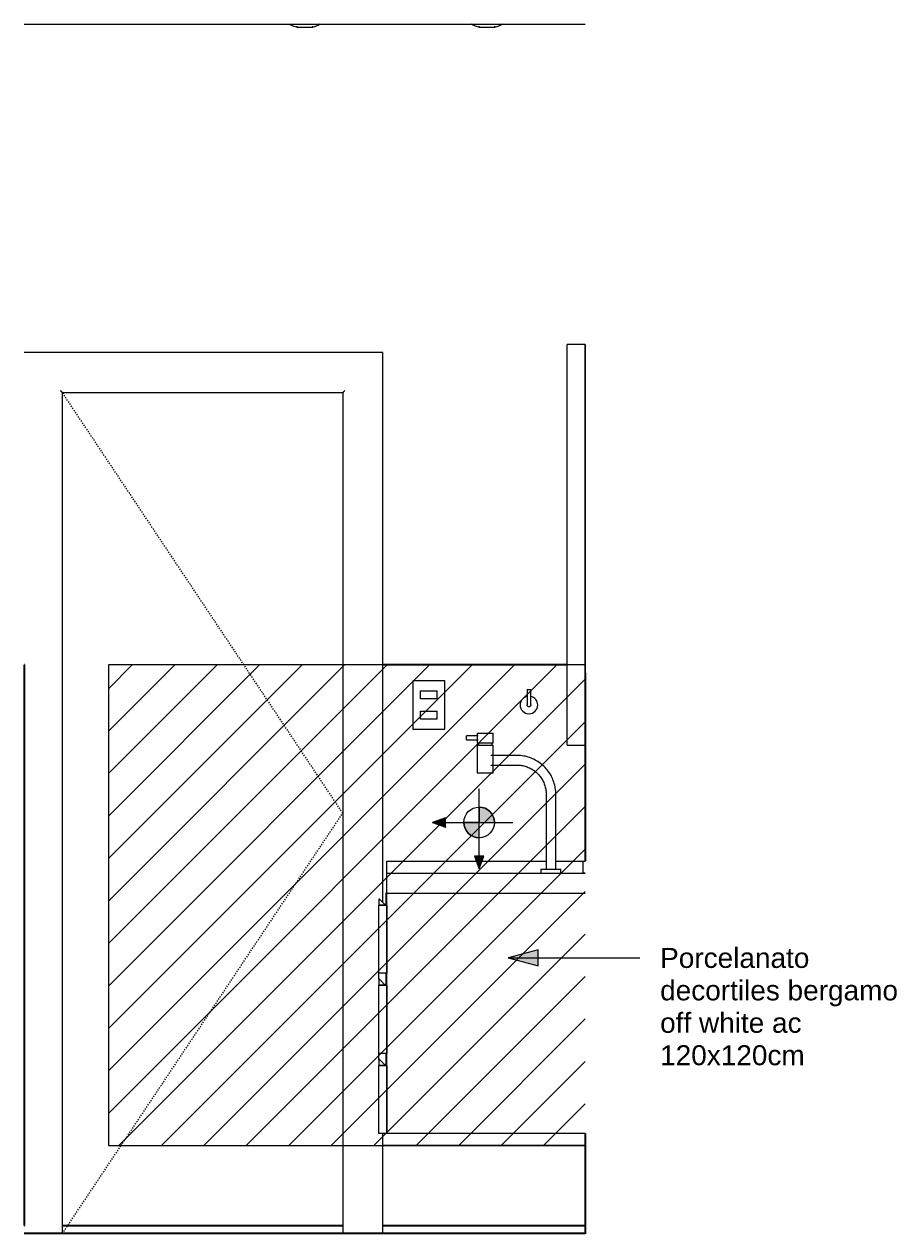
# Model space of a CAD drawing. Header units: millimetres. Extents: x 12743 to 28099, y -16955 to 3225.
# Drawn here: x 20022 to 22201, y 179 to 3200 of the extents above; entities that cross this region are included whole.
import ezdxf

# ---------------------------------------------------------------- set-up
doc = ezdxf.new("R2010")
doc.units = ezdxf.units.MM
doc.linetypes.add('Dash', pattern=[6.349999999999998, 3.174999999999999, -3.174999999999999])
for name, color, linetype, lineweight in [('A-ANNO-NOTE', 131, 'Continuous', 9), ('A-CLNG', 13, 'Continuous', 9), ('A-DETL-GENF', 92, 'Continuous', 9), ('A-DETL-THIN', 151, 'Continuous', 9), ('A-DOOR', 31, 'Continuous', 9), ('A-DOOR-HDLN', 31, 'Dash', 9), ('A-FLOR', 192, 'Continuous', 25), ('A-WALL', 113, 'Continuous', 25), ('A-WALL-PATT', 111, 'Continuous', 25), ('E-ELEC-FIXT', 91, 'Continuous', 9), ('E-LITE-EQPM', 33, 'Continuous', 9), ('G-ANNO-TEXT', 231, 'Continuous', 9), ('I-FURN', 30, 'Continuous', 9)]:
    doc.layers.add(name, color=color, linetype=linetype, lineweight=lineweight)
doc.styles.add('Arial', font='arial.ttf', dxfattribs={"height": 50})

# ---------------------------------------------------------------- blocks, each defined once
blk = doc.blocks.new('CRT_POR_Abrir_1 Folha_Madeira - 70 x 210 cm-3907158-ELEVAÇÃO 4 BANHEIRO')
at = {"layer": 'A-DOOR'}
for p, q in [((1695.379936705979, 2380), (799.950678491274, 2380)), ((1695.379936705979, 1600), (1695.379936705979, 2380)), ((895.3799367059685, 180), (895.3799367059685, 2280.000000000014)), ((895.3799367059685, 2280.000000000014), (1595.379936705992, 2280.000000000014)), ((1595.379936705992, 2280.000000000014), (1595.379936705992, 1600.000000000001)), ((1595.379936705992, 1600.000000000001), (1595.379936705992, 399.9999999999998)), ((1695.379936705979, 1006.999999999996), (1695.379936705979, 1600)), ((1695.379936705979, 399.9999999999999), (1695.379936705979, 430.0000000000001)), ((1595.379936705992, 399.9999999999998), (1595.379936705992, 180)), ((1695.379936705979, 180), (1695.379936705979, 399.9999999999999))]:
    blk.add_line(p, q, dxfattribs=at)
for points, knots in [([(895.3799367059677, 2280.000000000012), (895.3799367059677, 2280.001935082202), (895.2937103625724, 2280.085287927817), (895.0125346726292, 2280.368321031937), (894.7224510805408, 2280.657317875709), (894.4187779755447, 2280.960924105756), (894.1418196501827, 2281.239875685988), (893.8433900702585, 2281.535505546348), (893.4324502952652, 2281.948063064111), (892.9779782990028, 2282.402935602331), (892.5929591206451, 2282.785103303017), (892.1953082336275, 2283.185884805508), (891.4707103419827, 2283.910412807712), (890.8162690189661, 2284.553936516336), (890.3799367059675, 2285.000000000012)], [0, 0, 0, 0, 0.1666666666666667, 0.25, 0.3333333333333333, 0.4166666666666666, 0.4583333333333333, 0.5, 0.5833333333333333, 0.6666666666666666, 0.7083333333333333, 0.75, 0.8333333333333334, 1, 1, 1, 1]), ([(1600.379936705991, 2285.000000000012), (1599.933873222316, 2284.563667687014), (1599.290907921298, 2283.909228209729), (1598.461386831834, 2283.081111411613), (1597.969647045554, 2282.590895545658), (1597.60216806961, 2282.220165735528), (1597.244760360611, 2281.865300720491), (1596.915558487457, 2281.536546274071), (1596.619790956973, 2281.238117122488), (1596.340873186576, 2280.961158691933), (1596.037250383081, 2280.657485638499), (1595.748258842814, 2280.367402029913), (1595.465223970858, 2280.086226345469), (1595.381871788182, 2280.000000000013), (1595.379936705991, 2280.000000000012)], [-1, -1, -1, -1, -0.8333333333333333, -0.75, -0.6666666666666666, -0.625, -0.5833333333333333, -0.5, -0.4583333333333333, -0.4166666666666666, -0.3333333333333333, -0.25, -0.1666666666666667, 0, 0, 0, 0])]:
    blk.add_open_spline(points, degree=3, knots=knots, dxfattribs=at)
at = {"layer": 'A-DOOR-HDLN'}
for p, q in [((1348.713270039312, 1600), (895.3799367059786, 2280)), ((1595.379936705979, 1230), (1348.713270039312, 1600)), ((1042.046603372645, 400), (1595.379936705979, 1230)), ((895.3799367059789, 180), (1042.046603372645, 400))]:
    blk.add_line(p, q, dxfattribs=at)
blk = doc.blocks.new('BAMCADA BANHEIRO - BAMCADA BANHEIRO-4331772-ELEVAÇÃO 4 BANHEIRO')
at = {"layer": 'I-FURN', "color": 9}
for p, q in [((1933.882960383393, 1423.263021039689), (1904.256625173965, 1423.263021039689)), ((1904.256625173963, 1418.263021039688), (1904.256625173963, 1423.263021039688)), ((1931.203468459083, 1430.000000000002), (1931.203468459083, 1405.000000000001)), ((1931.20346845908, 1430), (1951.203468459079, 1430)), ((1951.203468459079, 1430), (1971.20346845908, 1430)), ((1971.203468459082, 1405.000000000001), (1971.203468459082, 1430.000000000002)), ((1904.256625173963, 1413.263021039688), (1904.256625173963, 1418.263021039688)), ((1904.256625173965, 1413.263021039689), (1933.882960383393, 1413.263021039689)), ((1951.203468459079, 1405), (1931.20346845908, 1405)), ((1931.203468459083, 1400.000000000001), (1931.203468459083, 1330.000000000001)), ((1931.20346845908, 1400), (1951.203468459079, 1400)), ((1934.203468459082, 1405.000000000001), (1934.203468459082, 1400.000000000001)), ((1971.20346845908, 1405), (1951.203468459079, 1405)), ((1951.203468459079, 1400), (1971.20346845908, 1400)), ((1968.203468459081, 1400.000000000001), (1968.203468459081, 1405.000000000001)), ((1971.203468459082, 1330.000000000001), (1971.203468459082, 1400.000000000001)), ((2030.37993670597, 1374.041239654105), (1965.379936705971, 1374.041239654104)), ((1951.203468459079, 1330), (1931.20346845908, 1330)), ((1971.20346845908, 1330), (1951.203468459079, 1330)), ((1965.379936705971, 1349.958760345894), (2030.37993670597, 1349.958760345895)), ((2103.338697051867, 1277), (2103.338697051866, 1090.000000000001)), ((2127.421176360076, 1090.000000000001), (2127.421176360076, 1277)), ((1705.379936705967, 1110), (2103.38257890124, 1110)), ((1705.379936705967, 1080), (1705.379936705967, 1110)), ((2090.379936705972, 1090.000000000001), (2090.379936705972, 1080)), ((2090.379936705969, 1090), (2115.379936705969, 1090)), ((2115.379936705969, 1090), (2140.379936705969, 1090)), ((2127.421176360074, 1110), (2195.379936705967, 1110)), ((2140.379936705972, 1080), (2140.379936705972, 1090.000000000001)), ((2195.379936705971, 1110), (2200.832868338528, 1110)), ((2195.379936705971, 1080), (2195.379936705971, 1110)), ((1705.379936705966, 1080), (2200.832868338528, 1080)), ((1705.379936705966, 1030), (1705.379936705966, 1080)), ((2200.832868338528, 1080), (2195.379936705971, 1080)), ((1705.37993670597, 1030.000000000005), (1703.37993670597, 1030.000000000005)), ((1703.37993670597, 1030.000000000005), (1703.37993670597, 1001.500000000009)), ((1705.37993670597, 1000.000000000005), (1705.37993670597, 1030.000000000005)), ((1705.379936705966, 430.0000000000001), (1705.379936705966, 1030)), ((1705.379936705966, 1030), (2200.832868338528, 1030)), ((1705.379936705966, 1030), (2200.832868338528, 1030)), ((1687.379936705967, 1015.000000000009), (1685.379936705968, 1015.000000000009)), ((1685.379936705968, 1015.000000000009), (1685.379936705968, 1000.000000000005)), ((1685.379936705968, 830.0000000000049), (1685.379936705968, 1000.000000000007)), ((1705.379936705968, 1000.000000000007), (1685.379936705968, 1000.000000000007)), ((1685.379936705968, 1000.000000000005), (1705.37993670597, 1000.000000000005)), ((1700.879936705969, 1001.500000000009), (1687.379936705967, 1015.000000000009)), ((1703.37993670597, 1001.500000000009), (1700.879936705969, 1001.500000000009)), ((1705.379936705968, 1000.000000000007), (1705.379936705968, 830.0000000000049)), ((1705.379936705968, 830.0000000000049), (1685.379936705968, 830.0000000000049)), ((1685.379936705966, 815.0000000000075), (1685.379936705966, 830.0000000000055)), ((1705.37993670597, 830.0000000000027), (1703.37993670597, 830.0000000000027)), ((1703.37993670597, 830.0000000000027), (1703.37993670597, 801.500000000007)), ((1705.37993670597, 800.0000000000027), (1705.37993670597, 830.0000000000027)), ((1687.379936705967, 815.0000000000069), (1685.379936705968, 815.0000000000069)), ((1685.379936705968, 815.0000000000069), (1685.379936705968, 800.0000000000027)), ((1685.379936705968, 630.0000000000024), (1685.379936705968, 800.0000000000044)), ((1705.379936705968, 800.0000000000044), (1685.379936705968, 800.0000000000044)), ((1685.379936705968, 800.0000000000027), (1705.37993670597, 800.0000000000027)), ((1700.879936705969, 801.500000000007), (1687.379936705967, 815.0000000000069)), ((1703.37993670597, 801.500000000007), (1700.879936705969, 801.500000000007)), ((1705.379936705968, 800.0000000000044), (1705.379936705968, 630.0000000000024)), ((1705.379936705968, 630.0000000000024), (1685.379936705968, 630.0000000000024)), ((1685.379936705966, 615.0000000000042), (1685.379936705966, 630.0000000000022)), ((1687.379936705967, 615.0000000000044), (1685.379936705968, 615.0000000000044)), ((1685.379936705968, 615.0000000000044), (1685.379936705968, 600.0000000000002)), ((1700.879936705969, 601.5000000000047), (1687.379936705967, 615.0000000000044)), ((1705.37993670597, 630.0000000000002), (1703.37993670597, 630.0000000000002)), ((1703.37993670597, 630.0000000000002), (1703.37993670597, 601.5000000000047)), ((1705.37993670597, 600.0000000000002), (1705.37993670597, 630.0000000000002)), ((1685.379936705968, 430.0000000000001), (1685.379936705968, 600.000000000002)), ((1705.379936705968, 600.000000000002), (1685.379936705968, 600.000000000002)), ((1685.379936705968, 600.0000000000002), (1705.37993670597, 600.0000000000002)), ((1703.37993670597, 601.5000000000047), (1700.879936705969, 601.5000000000047)), ((1705.379936705968, 600.000000000002), (1705.379936705968, 430.0000000000001)), ((1705.379936705968, 430.0000000000001), (1685.379936705968, 430.0000000000001)), ((2200.832868338528, 430.0000000000001), (1705.379936705966, 430.0000000000001))]:
    blk.add_line(p, q, dxfattribs=at)
at = {"layer": 'I-FURN', "color": 9, "flags": 128}
for points in [[(2127.421176360076, 1277), (2127.343553718867, 1280.880614562413), (2127.110809974905, 1284.755020969347), (2126.723317468532, 1288.617020997046), (2126.181696105096, 1292.460436269315), (2125.486812363243, 1296.279118141603), (2124.639777908721, 1300.066957537525), (2123.641947815968, 1303.817894722075), (2122.494918400274, 1307.525928995915), (2121.200524664018, 1311.185128295213), (2119.760837361054, 1314.789638681678), (2118.17815968395, 1318.33369370761), (2116.455023579371, 1321.811623640995), (2114.5941856975, 1325.217864535858), (2112.59862298199, 1328.546967133393), (2110.47152790749, 1331.793605579613), (2108.216303372362, 1334.952585945586), (2105.836557254774, 1338.018854536605), (2103.336096640863, 1340.987505977026), (2100.718921734207, 1343.853791057825), (2097.989219456353, 1346.613124334312), (2095.151356748645, 1349.261091461873), (2092.209873586034, 1351.793456257971), (2089.169475714098, 1354.206167479142), (2086.035027120848, 1356.495365302118), (2082.811542255388, 1358.657387498718), (2079.504178005861, 1360.688775294633), (2076.118225449532, 1362.58627890273), (2072.659101388197, 1364.346862722016), (2069.132339682443, 1365.967710193949), (2065.543582398666, 1367.446228308338), (2061.898570782958, 1368.780051751601), (2058.203136076344, 1369.96704669076), (2054.463190186036, 1371.005314187126), (2050.684716227647, 1371.893193234191), (2046.873758953478, 1372.629263414883), (2043.036415082208, 1373.212347173932), (2039.17882354544, 1373.641511701709), (2035.307155666726, 1373.91607042652), (2031.427605288758, 1374.035584112974), (2030.37993670597, 1374.041239654105)], [(2030.37993670597, 1349.958760345895), (2033.297508955285, 1349.900401119471), (2036.210413711383, 1349.725416802512), (2039.113990948041, 1349.434087332597), (2042.003595561077, 1349.026878774732), (2044.874604799526, 1348.50444257574), (2047.722425661058, 1347.867614522096), (2050.542502239794, 1347.117413402835), (2053.330323014794, 1346.255039379713), (2056.081428067522, 1345.281872067203), (2058.791416216763, 1344.199468325409), (2061.455952059579, 1343.009559769415), (2064.070772907027, 1341.714049999079), (2066.631695603548, 1340.315011553673), (2069.134623219127, 1338.814682596262), (2071.575551603513, 1337.215463333128), (2073.950575791991, 1335.51991217394), (2076.255896252505, 1333.730741638856), (2078.487824964094, 1331.850814019062), (2080.642791316939, 1329.883136797721), (2082.717347824577, 1327.830857838638), (2084.708175639145, 1325.697260350351), (2086.612089860824, 1323.485757633699), (2088.426044633011, 1321.199887621264), (2090.147138015021, 1318.843307217442), (2091.772616624595, 1316.419786448168), (2093.299880042705, 1313.933202429684), (2094.726484973681, 1311.387533165976), (2096.05014915396, 1308.786851184817), (2097.268755003222, 1306.135317022596), (2098.380353012062, 1303.437172568341), (2099.383164860792, 1300.696734277606), (2100.27558626438, 1297.918386267062), (2101.05618953895, 1295.106573300841), (2101.723725885784, 1292.265793679868), (2102.277127389127, 1289.400592045537), (2102.715508724626, 1286.515552109251), (2103.038168575661, 1283.615289319466), (2103.2445907553, 1280.704443477956), (2103.334445032092, 1277.787671317122), (2103.338697051867, 1277)]]:
    blk.add_lwpolyline(points, dxfattribs=at)
blk = doc.blocks.new('Espelho Adnet - Único-4475057-ELEVAÇÃO 4 BANHEIRO')
at = {"layer": 'I-FURN', "color": 55}
for p, q in [((2200.379936705961, 2400.000006270841), (2155.379936705961, 2400.000006270841)), ((2155.379936705959, 2110.46236819919), (2155.379936705958, 2400.000006270839)), ((2200.83286833853, 2400.000006270841), (2200.379936705961, 2400.000006270841)), ((2200.379936705958, 2110.462368199197), (2200.379936705958, 2400.000006270839)), ((2200.379936705958, 2400.000006270839), (2200.379936705958, 2110.462368199193)), ((2155.379936705959, 1900.00000313542), (2155.379936705959, 2110.46236819919)), ((2200.379936705958, 1900.00000313542), (2200.379936705958, 2110.462368199197)), ((2200.379936705958, 2110.462368199193), (2200.379936705958, 1900.000003135423)), ((2155.379936705958, 1599.849889569438), (2155.379936705959, 1900.000003135416)), ((2200.379936705958, 1599.849889569439), (2200.379936705958, 1900.000003135413)), ((2200.379936705958, 1900.00000313542), (2200.379936705958, 1599.84988956944))]:
    blk.add_line(p, q, dxfattribs=at)
at = {"layer": 'I-FURN', "color": 9}
for p, q in [((2155.379936705958, 1400), (2155.379936705958, 1599.849889569438)), ((2200.379936705958, 1579.874727520207), (2200.379936705958, 1599.849889569439)), ((2200.379936705958, 1599.84988956944), (2200.379936705958, 1579.874727520209)), ((2155.379936705961, 1400.000000000001), (2200.379936705961, 1400.000000000001))]:
    blk.add_line(p, q, dxfattribs=at)
blk = doc.blocks.new('Lâmpada Redonda Embutida - Iluminação-4475395-ELEVAÇÃO 4 BANHEIRO')
at = {"layer": 'E-LITE-EQPM'}
for p, q in [((1916.379936705969, 3200), (1994.379936705969, 3200)), ((1925.379936705972, 3200.131036622709), (1925.379936705972, 3200.000000000004)), ((1935.379936705972, 3195.381810691724), (1935.379936705972, 3192.385272718949)), ((1935.379936705969, 3192.385272718946), (1975.379936705969, 3192.385272718946)), ((1935.379936705969, 3192.385272718946), (1975.379936705969, 3192.385272718946)), ((1975.379936705971, 3192.385272718949), (1975.379936705971, 3195.381810691724)), ((1985.379936705972, 3200.000000000004), (1985.379936705972, 3200.131036622709))]:
    blk.add_line(p, q, dxfattribs=at)
at = {"layer": 'E-LITE-EQPM', "flags": 128}
for points in [[(1929.257077017344, 3194.231254177027), (1926.25627610941, 3195.336234358879), (1923.301815522511, 3196.560433225348), (1920.398673086538, 3197.901799775048), (1917.551493210085, 3199.358188107644), (1916.379936705971, 3200.000000000004)], [(1935.379936705972, 3192.385272718949), (1932.300171172543, 3193.246982927376), (1929.257328340547, 3194.23116163268)], [(1994.379936705971, 3200.000000000004), (1991.557485339523, 3198.496248521789), (1988.677157612726, 3197.106567835283), (1985.743561435506, 3195.833181133136), (1982.761389935948, 3194.678125562429), (1979.735413952286, 3193.643248965678), (1976.670474400588, 3192.730206924674), (1975.379936705971, 3192.385272718949)]]:
    blk.add_lwpolyline(points, dxfattribs=at)
blk = doc.blocks.new('Lâmpada Redonda Embutida - Iluminação-V4-ELEVAÇÃO 4 BANHEIRO')
at = {"layer": 'E-LITE-EQPM', "flags": 128}
for points in [[(1929.257077017339, 3194.231254177027), (1926.256276109403, 3195.336234358879), (1923.301815522505, 3196.560433225348), (1920.398673086531, 3197.901799775048), (1917.551493210078, 3199.358188107644), (1916.379936705965, 3200.000000000004)], [(1935.379936705965, 3192.385272718949), (1932.300171172537, 3193.246982927376), (1929.25732834054, 3194.23116163268)], [(1994.379936705965, 3200.000000000004), (1991.557485339516, 3198.496248521789), (1988.67715761272, 3197.106567835283), (1985.743561435499, 3195.833181133136), (1982.761389935941, 3194.678125562429), (1979.735413952279, 3193.643248965678), (1976.670474400581, 3192.730206924674), (1975.379936705966, 3192.385272718949)]]:
    blk.add_lwpolyline(points, dxfattribs=at)
blk = doc.blocks.new('Lâmpada Redonda Embutida - Iluminação-V5-ELEVAÇÃO 4 BANHEIRO')
at = {"layer": 'E-LITE-EQPM'}
for p, q in [((1480.379936705956, 3195.381810691724), (1480.379936705956, 3192.385272718949)), ((1480.379936705954, 3192.385272718946), (1520.379936705955, 3192.385272718946)), ((1480.379936705955, 3192.385272718946), (1520.379936705954, 3192.385272718946)), ((1520.379936705957, 3192.385272718949), (1520.379936705957, 3195.381810691724))]:
    blk.add_line(p, q, dxfattribs=at)
at = {"layer": 'E-LITE-EQPM', "flags": 128}
for points in [[(1474.25707701733, 3194.231254177027), (1471.256276109396, 3195.336234358879), (1468.301815522496, 3196.560433225348), (1465.398673086523, 3197.901799775048), (1462.55149321007, 3199.358188107644), (1461.379936705956, 3200.000000000004)], [(1480.379936705956, 3192.385272718949), (1477.300171172528, 3193.246982927376), (1474.257328340532, 3194.23116163268)], [(1539.379936705956, 3200.000000000004), (1536.557485339508, 3198.496248521789), (1533.677157612711, 3197.106567835283), (1530.743561435491, 3195.833181133136), (1527.761389935932, 3194.678125562429), (1524.73541395227, 3193.643248965678), (1521.670474400572, 3192.730206924674), (1520.379936705957, 3192.385272718949)]]:
    blk.add_lwpolyline(points, dxfattribs=at)
blk = doc.blocks.new('registro chuveiro - registro chuveiro-4680161-ELEVAÇÃO 4 BANHEIRO')
at = {"layer": 'I-FURN', "color": 9}
for p, q in [((2055.922527885925, 1539.000000000002), (2055.922527885925, 1500.000000000002)), ((2055.922527885921, 1539), (2064.837345525962, 1539)), ((2064.837345525966, 1500.000000000002), (2064.837345525966, 1539.000000000002))]:
    blk.add_line(p, q, dxfattribs=at)
for radius, start, end in [(21.9999999999999, 101.7423444479617, 179.9999999999988), (22, 0, 78.2576555520347), (21.99999999999977, 180, 0)]:
    blk.add_arc((2060.379936705941, 1500), radius, start, end, dxfattribs=at)
blk.add_open_spline([(2064.837345525962, 1500), (2064.837345525962, 1499.611017699916), (2064.760475765434, 1499.027596840272), (2064.509814226206, 1498.289345816287), (2064.294307047127, 1497.852327311363), (2064.088782407327, 1497.521828446258), (2063.862092024097, 1497.205472756671), (2063.605068790195, 1496.912394162853), (2063.321008738431, 1496.646350016369), (2063.020163240116, 1496.399446626141), (2062.615016180201, 1496.128727636784), (2062.090589322808, 1495.870123389708), (2061.352344631619, 1495.619460394456), (2060.379936706961, 1495.491345037558), (2059.407528777208, 1495.619460392769), (2058.669284094172, 1495.870123392745), (2058.144857212314, 1496.128727625146), (2057.739710228851, 1496.399446660464), (2057.438864574575, 1496.646349956914), (2057.154805157869, 1496.912394485256), (2056.833521248071, 1497.278739800767), (2056.562813745593, 1497.683893297685), (2056.379353306572, 1498.027130873983), (2056.218732314161, 1498.381629388199), (2055.999393280783, 1499.027595194837), (2055.922527885921, 1499.611017699916), (2055.922527885921, 1500)], degree=3, knots=[0, 0, 0, 0, 0.08333333333333333, 0.125, 0.1666666666666667, 0.1875, 0.2083333333333333, 0.25, 0.2708333333333333, 0.2916666666666666, 0.3333333333333333, 0.375, 0.4166666666666667, 0.5, 0.5833333333333333, 0.625, 0.6666666666666666, 0.7083333333333333, 0.7291666666666666, 0.75, 0.7916666666666667, 0.8333333333333334, 0.8541666666666667, 0.875, 0.9166666666666666, 1, 1, 1, 1], dxfattribs=at)
blk = doc.blocks.new('CRT_Tomadas e Interruptores - Interruptor 2s-4755833-ELEVAÇÃO 4 BANHEIRO')
at = {"layer": 'E-ELEC-FIXT'}
for p, q in [((1770.379936705943, 1559.999999999993), (1770.379936705943, 1439.999999999992)), ((1850.379936705943, 1559.999999999993), (1770.379936705943, 1559.999999999993)), ((1850.379936705943, 1439.999999999992), (1850.379936705943, 1559.999999999993)), ((1789.879936705943, 1534.999999999995), (1830.879936705943, 1534.999999999995)), ((1789.879936705943, 1514.999999999995), (1789.879936705943, 1534.999999999995)), ((1830.879936705943, 1514.999999999995), (1789.879936705943, 1514.999999999995)), ((1830.879936705943, 1514.999999999995), (1830.879936705943, 1534.999999999995)), ((1789.879936705943, 1484.999999999993), (1830.879936705943, 1484.999999999993)), ((1789.879936705943, 1464.999999999993), (1789.879936705943, 1484.999999999993)), ((1830.879936705943, 1464.999999999993), (1830.879936705943, 1484.999999999993)), ((1830.879936705943, 1464.999999999993), (1789.879936705943, 1464.999999999993)), ((1770.379936705943, 1439.999999999992), (1850.379936705943, 1439.999999999992))]:
    blk.add_line(p, q, dxfattribs=at)
blk = doc.blocks.new('CRT_ANO_Seta de piso - seta de piso-279760-ELEVAÇÃO 4 BANHEIRO')
at = {"layer": 'A-ANNO-NOTE'}
h = blk.add_hatch(color=256, dxfattribs=at)
edge = h.paths.add_edge_path()
edge.add_arc((1935.940510861607, 1206.87856651125), 38.24646045988664, 5.115907697472721e-13, 90.00000000000023, ccw=False)
edge.add_line((1974.186971321494, 1206.87856651125), (1935.940510861607, 1206.87856651125))
edge.add_line((1935.940510861607, 1206.87856651125), (1935.940510861607, 1245.125026971137))
for points in [[(1851.873127746168, 1195.217057985641), (1819.833396395279, 1206.87856651125), (1851.873127746168, 1218.540075036859)], [(1947.602019387216, 1122.811183395811), (1935.940510861606, 1090.771452044922), (1924.279002335997, 1122.811183395811)]]:
    blk.add_hatch(color=256, dxfattribs=at).paths.add_polyline_path(points)
h = blk.add_hatch(color=256, dxfattribs=at)
edge = h.paths.add_edge_path()
edge.add_arc((1935.940510861607, 1206.87856651125), 38.24646045988703, 180.0000000000002, 270.0000000000002, ccw=False)
edge.add_line((1897.69405040172, 1206.87856651125), (1935.940510861607, 1206.87856651125))
edge.add_line((1935.940510861607, 1206.87856651125), (1935.940510861607, 1168.632106051363))
for p, q in [((1935.940510861606, 1090.771452044922), (1935.940510861607, 1290.94594962669)), ((1935.940510861607, 1245.125026971137), (1935.940510861607, 1206.87856651125)), ((1819.833396395279, 1206.87856651125), (1852.730165821387, 1218.852011385872)), ((1851.873127746168, 1218.540075036859), (1819.833396395279, 1206.87856651125)), ((1851.873127746168, 1195.217057985641), (1851.873127746168, 1218.540075036859)), ((1819.833396395279, 1206.87856651125), (2020.007893977046, 1206.87856651125)), ((1819.833396395279, 1206.87856651125), (1852.730165821387, 1194.905121636628)), ((1819.833396395279, 1206.87856651125), (1851.873127746168, 1195.217057985641)), ((1935.940510861607, 1206.87856651125), (1897.69405040172, 1206.87856651125)), ((1935.940510861607, 1206.87856651125), (1974.186971321494, 1206.87856651125)), ((1935.940510861607, 1168.632106051363), (1935.940510861607, 1206.87856651125)), ((1947.602019387216, 1122.811183395811), (1924.279002335997, 1122.811183395811)), ((1924.279002335997, 1122.811183395811), (1935.940510861606, 1090.771452044922)), ((1935.940510861606, 1090.771452044922), (1947.602019387216, 1122.811183395811))]:
    blk.add_line(p, q, dxfattribs=at)
blk.add_circle((1935.940510861607, 1206.87856651125), 38.2464604598867, dxfattribs=at)
for radius, start, end in [(38.24646045988664, 1.653888434361028e-13, 89.99999999999984), (38.24646045988703, 179.9999999999999, 269.9999999999998)]:
    blk.add_arc((1935.940510861607, 1206.87856651125), radius, start, end, dxfattribs=at)

msp = doc.modelspace()

# ---------------------------------------------------------------- hatches: boundary and pattern name
at = {"layer": 'A-DETL-GENF'}
h = msp.add_hatch(dxfattribs=at)
h.set_pattern_fill('FP_7', style=0, pattern_type=2)
h.set_pattern_definition([(45, (19221.88146312543, 0), (-53.03300858899107, 53.03300858899107), [])])
h.paths.add_polyline_path([(20232.26139983138, 400), (21422.71433146396, 400), (21422.71433146396, 1600.000000000001), (20232.26139983138, 1600.000000000001), (20232.26139983138, 415.433722260658)])
at = {"layer": 'A-WALL-PATT', "lineweight": 9}
h = msp.add_hatch(dxfattribs=at)
h.set_pattern_fill('FP_8', color=256, style=0, pattern_type=2)
h.set_pattern_definition([(90, (21517.26146312543, 400), (-1200, 7.347880794884119e-14), []), (180, (21517.26146312543, 400), (-1.469576158976824e-13, -1200), [])])
h.paths.add_polyline_path([(20917.26139983138, 200), (21422.2613998314, 200), (21422.2613998314, 429.9999999999997), (20917.26139983138, 429.9999999999997), (20917.26139983138, 203.0415542160951)])
h.paths.add_polyline_path([(20925.2613998314, 1001.500000000004), (20925.2613998314, 1030.000000000001), (20927.26139983139, 1030.000000000001), (20927.26139983139, 1110.000000000001), (21325.22016017729, 1110.000000000001), (21325.22016017729, 1277), (21323.30654431648, 1294.047298967849), (21318.65331869927, 1307.253514602718), (21307.42486768935, 1324.803601050269), (21293.13406831617, 1337.8246312732), (21281.42885756576, 1343.948235587966), (21269.30869821309, 1348.045144513141), (21252.2613998314, 1349.958760345896), (21193.08493158451, 1349.958760345895), (21192.88209719215, 1330.000000000001), (21153.08493158451, 1330.000000000001), (21153.08493158451, 1400.000000000001), (21156.08493158451, 1400.000000000001), (21156.08493158451, 1405.000000000001), (21153.08493158451, 1405.000000000001), (21153.08493158451, 1413.263021039689), (21126.13808829939, 1413.433391908244), (21126.13808829939, 1423.263021039689), (21153.08493158451, 1423.263021039689), (21153.08493158451, 1430.000000000002), (21193.08493158451, 1430.000000000002), (21192.88209719215, 1405.000000000001), (21190.08493158451, 1405.000000000001), (21190.08493158451, 1400.000000000001), (21193.08493158451, 1400.000000000001), (21193.08493158451, 1374.041239654105), (21252.2613998314, 1374.041239654105), (21275.25852406964, 1371.180822911291), (21291.92473455304, 1365.422926097619), (21309.83578324314, 1355.108459886844), (21324.42281351365, 1341.818078372591), (21335.59976182415, 1326.623781995059), (21342.47140365084, 1312.200654004369), (21346.36853128178, 1300.372104159812), (21349.3026394855, 1275.267090040696), (21349.3026394855, 1110.000000000001), (21422.2613998314, 1110.000000000001), (21422.2613998314, 1400.000000000001), (21377.26139983139, 1400.000000000001), (21377.26139983139, 1600.000000000001), (20917.26139983138, 1600.000000000001), (20917.26139983138, 1007.000000000032), (20922.7613998314, 1001.500000000011)])
h.paths.add_polyline_path([(21011.76139983137, 1464.999999999995), (21011.76139983137, 1484.999999999995), (21052.76139983137, 1484.999999999995), (21052.76139983137, 1464.999999999995), (21028.71621556942, 1464.999999999995)])
h.paths.add_polyline_path([(21282.26139983137, 1478.000000000002), (21276.56738083911, 1478.749631821642), (21271.26139983137, 1480.947441116744), (21266.70505064527, 1484.443650813896), (21263.20884094811, 1489.000000000003), (21261.01103165301, 1494.305981007746), (21260.39222190005, 1500.993692266203), (21261.01103165301, 1505.694018992257), (21263.20884094811, 1510.999999999997), (21266.70505064527, 1515.556349186102), (21271.26139983137, 1519.05255888326), (21276.56738083911, 1521.250368178361), (21277.80399101135, 1521.413170996079), (21277.95587353379, 1539.000000000002), (21286.71880865139, 1539.000000000002), (21286.71880865139, 1521.413170996078), (21287.95541882363, 1521.250368178361), (21293.26139983137, 1519.05255888326), (21297.81774901747, 1515.556349186106), (21301.31395871463, 1511.000000000004), (21303.51176800973, 1505.694018992256), (21304.26139983137, 1500.000000000002), (21303.51176800973, 1494.305981007747), (21301.31395871463, 1489.000000000004), (21297.81774901747, 1484.443650813897), (21293.26139983137, 1480.947441116744), (21287.95541882363, 1478.749631821642)])
h.paths.add_polyline_path([(21050.60499978578, 1514.999999999997), (21011.76139983137, 1514.999999999997), (21011.76139983137, 1534.999999999997), (21052.76139983137, 1534.999999999997), (21052.76139983137, 1514.999999999997)])
at = {"layer": 'G-ANNO-TEXT'}
msp.add_hatch(color=7, dxfattribs=at).paths.add_polyline_path([(21230.25467983514, 868.4474480551388), (21305.25467983514, 848.3512586228046), (21305.25467983514, 888.5436374874729)])

# ---------------------------------------------------------------- linework, layer by layer
at = {"layer": 'A-CLNG'}
for p, q in [((20021.8321416167, 3200), (21138.16013665123, 3200)), ((21216.2613998314, 3200), (21422.71433146395, 3200))]:
    msp.add_line(p, q, dxfattribs=at)
at = {"layer": 'A-DETL-THIN'}
for p, q in [((20232.26139983138, 1600), (20232.26139983138, 400)), ((21422.71433146396, 1600), (20232.26139983138, 1600)), ((20232.26139983138, 400), (21422.71433146396, 400))]:
    msp.add_line(p, q, dxfattribs=at)
at = {"layer": 'A-FLOR'}
for p, q in [((20117.2613998314, 200), (20817.26139983142, 200)), ((21422.71433146395, 180), (20021.8321416167, 180))]:
    msp.add_line(p, q, dxfattribs=at)
at = {"layer": 'A-WALL'}
for p, q in [((20022.26139983138, 1600), (20021.8321416167, 1600)), ((20022.26139983138, 200), (20022.26139983138, 1600)), ((21377.26139983139, 1600), (20917.26139983137, 1600)), ((21422.71433146395, 1580.00000000002), (21422.26139983139, 1580.00000000002)), ((21422.26139983139, 1580.00000000002), (21422.26139983139, 1110)), ((21422.26139983139, 429.9999999999997), (21422.26139983139, 179.4424244333653)), ((20021.8321416167, 200), (20022.26139983138, 200)), ((20917.26139983137, 200), (21422.26139983139, 200))]:
    msp.add_line(p, q, dxfattribs=at)
at = {"layer": 'G-ANNO-TEXT', "color": 7}
for p, q in [((21305.25467983514, 888.5436374874729), (21230.25467983514, 868.4474480551388)), ((21305.25467983514, 848.3512586228046), (21305.25467983514, 888.5436374874729)), ((21230.25467983514, 868.4474480551388), (21305.25467983514, 848.3512586228046)), ((21230.25467983514, 868.4474480551388), (21558.97380466587, 868.4474480551388))]:
    msp.add_line(p, q, dxfattribs=at)

# ---------------------------------------------------------------- block references
at = {"layer": 'A-ANNO-NOTE'}
msp.add_blockref('CRT_ANO_Seta de piso - seta de piso-279760-ELEVAÇÃO 4 BANHEIRO', (19221.88146312543, 0), dxfattribs=at)
at = {"layer": 'A-DOOR'}
msp.add_blockref('CRT_POR_Abrir_1 Folha_Madeira - 70 x 210 cm-3907158-ELEVAÇÃO 4 BANHEIRO', (19221.88146312543, 0), dxfattribs=at)
at = {"layer": 'E-ELEC-FIXT'}
msp.add_blockref('CRT_Tomadas e Interruptores - Interruptor 2s-4755833-ELEVAÇÃO 4 BANHEIRO', (19221.88146312543, 0), dxfattribs=at)
at = {"layer": 'E-LITE-EQPM'}
for name in ['Lâmpada Redonda Embutida - Iluminação-V5-ELEVAÇÃO 4 BANHEIRO', 'Lâmpada Redonda Embutida - Iluminação-4475395-ELEVAÇÃO 4 BANHEIRO', 'Lâmpada Redonda Embutida - Iluminação-V4-ELEVAÇÃO 4 BANHEIRO']:
    msp.add_blockref(name, (19221.88146312543, 0), dxfattribs=at)
at = {"layer": 'I-FURN', "color": 55}
msp.add_blockref('Espelho Adnet - Único-4475057-ELEVAÇÃO 4 BANHEIRO', (19221.88146312543, 0), dxfattribs=at)
at = {"layer": 'I-FURN', "color": 9}
for name in ['registro chuveiro - registro chuveiro-4680161-ELEVAÇÃO 4 BANHEIRO', 'BAMCADA BANHEIRO - BAMCADA BANHEIRO-4331772-ELEVAÇÃO 4 BANHEIRO']:
    msp.add_blockref(name, (19221.88146312543, 0), dxfattribs=at)

# ---------------------------------------------------------------- texts
at = {"layer": 'G-ANNO-TEXT', "color": 7, "char_height": 50, "attachment_point": 1, "style": 'Arial'}
for s, insert, width in [('Porcelanato ', (21609.77380466587, 893.4474480551388), 487.02515625), ('decortiles bergamo ', (21609.77380466587, 812.4188022218054), 761.603125), ('off white ac ', (21609.77380466587, 731.3901563884721), 462.97453125), ('120x120cm', (21609.77380466587, 650.3615105551387), 448.9449999999999)]:
    msp.add_mtext(s, dxfattribs=dict(at, insert=insert, width=width))

doc.saveas('drawing.dxf')
